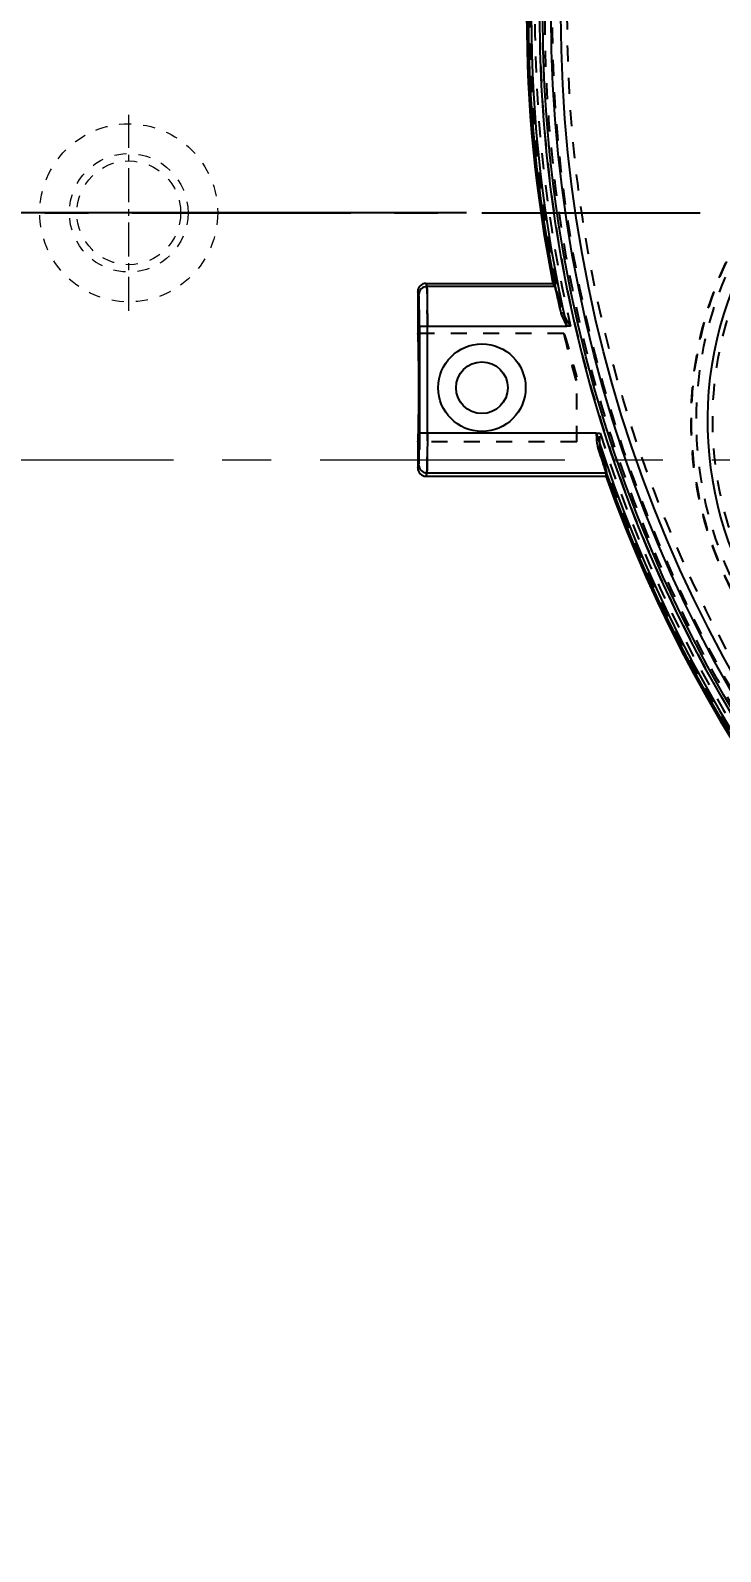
# Model space of a CAD drawing. Header units: millimetres. Extents: x -2414 to 10498, y -2238 to 649.
# Drawn here: x -308.6 to -238.8, y -1107 to -953.2 of the extents above; entities that cross this region are included whole.
import ezdxf

# ---------------------------------------------------------------- set-up
doc = ezdxf.new("R2010")
doc.units = ezdxf.units.MM
doc.header["$LTSCALE"] = 16.335
doc.header["$PDMODE"] = 3
doc.header["$PDSIZE"] = 0.3125
doc.linetypes.add('CENTER', pattern=[0.6, 0.375, -0.075, 0.075, -0.075])
doc.linetypes.add('HIDDEN', pattern=[0.2, 0.1, -0.1])
doc.layers.get('0').update_dxf_attribs({"linetype": 'CONTINUOUS'})
doc.layers.get('Defpoints').update_dxf_attribs({"linetype": 'CONTINUOUS'})
doc.layers.add('DEFAULT_2', color=8, linetype='HIDDEN')
doc.layers.add('moldbase', color=7, linetype='CONTINUOUS', lineweight=20)
doc.styles.get("Standard").update_dxf_attribs({"font": 'txt', "width": 0.8})
doc.dimstyles.new('01', dxfattribs={"dimtxt": 5, "dimasz": 5, "dimexe": 0, "dimexo": 0, "dimgap": 0, "dimtad": 0, "dimzin": 0, "dimdsep": 46, "dimtxsty": 'Standard', "dimcen": 0, "dimclrd": 4, "dimclre": 4, "dimclrt": 6, "dimazin": 0, "dimtfac": 1, "dimtofl": 0, "dimtmove": 0, "dimatfit": 3, "dimfxl": 0, "dimtolj": 1, "dimtzin": 0, "dimarcsym": 0})

# ---------------------------------------------------------------- blocks, each defined once
blk = doc.blocks.new('*D91')
at = {"color": 4, "linetype": 'ByBlock', "lineweight": -2, "transparency": 16777216}
for p, q in [((-263.64, -756.63), (-347.32, -756.63)), ((-347.32, -761.63), (-347.32, -848.79)), ((-347.32, -1181.63), (-347.32, -866.79)), ((-263.64, -1186.63), (-347.32, -1186.63))]:
    blk.add_line(p, q, dxfattribs=at)
at = {"color": 4, "linetype": 'ByBlock', "transparency": 16777216}
for points in [[(-348.15, -761.63), (-346.49, -761.63), (-347.32, -756.63)], [(-348.15, -1181.63), (-346.49, -1181.63), (-347.32, -1186.63)]]:
    blk.add_solid(points, dxfattribs=at)
at = {"layer": 'Defpoints', "color": 0, "linetype": 'ByBlock', "transparency": 16777216}
for p in [(-263.64, -756.63), (-347.32, -1186.63), (-263.64, -1186.63)]:
    blk.add_point(p, dxfattribs=at)
at = {"color": 6, "linetype": 'ByBlock', "transparency": 16777216, "insert": (-347.32, -857.79), "char_height": 5, "attachment_point": 5, "rotation": 90}
blk.add_mtext('\\A1;430.00', dxfattribs=at)
blk = doc.blocks.new('2')
at = {"layer": 'moldbase', "color": 1, "linetype": 'CENTER', "ltscale": 0.55978}
for p, q in [((-298.64, -981.53), (-298.64, -961.73)), ((-308.54, -971.63), (-288.74, -971.63))]:
    blk.add_line(p, q, dxfattribs=at)
at = {"layer": 'moldbase', "color": 8, "linetype": 'HIDDEN', "ltscale": 0.746373}
for radius in [9, 6, 5.25]:
    blk.add_circle((-298.64, -971.63), radius, dxfattribs=at)
blk = doc.blocks.new('*D180')
at = {"color": 4, "linetype": 'ByBlock', "lineweight": -2, "transparency": 16777216}
for p, q in [((-324.54, -946.63), (-324.54, -941.63)), ((-232.81, -951.63), (-324.54, -951.63)), ((-264.48, -971.63), (-324.54, -971.63)), ((-324.54, -976.63), (-324.54, -981.63))]:
    blk.add_line(p, q, dxfattribs=at)
at = {"color": 4, "linetype": 'ByBlock', "transparency": 16777216}
for points in [[(-325.38, -946.63), (-323.71, -946.63), (-324.54, -951.63)], [(-325.38, -976.63), (-323.71, -976.63), (-324.54, -971.63)]]:
    blk.add_solid(points, dxfattribs=at)
at = {"layer": 'Defpoints', "color": 0, "linetype": 'ByBlock', "transparency": 16777216}
for p in [(-232.81, -951.63), (-324.54, -971.63), (-264.48, -971.63)]:
    blk.add_point(p, dxfattribs=at)
at = {"color": 6, "linetype": 'ByBlock', "transparency": 16777216, "insert": (-324.54, -961.68), "char_height": 5, "attachment_point": 5, "rotation": 90}
blk.add_mtext('\\A1;20.00', dxfattribs=at)

msp = doc.modelspace()

# ---------------------------------------------------------------- linework, layer by layer
at = {"color": 1, "linetype": 'CENTER', "ltscale": 3.607469}
msp.add_line((-333.638, -971.63), (96.362, -971.63), dxfattribs=at)
at = {"color": 7, "linetype": 'Continuous'}
for p, q in [((-269.388, -979.57), (-269.388, -983.84)), ((-269.282, -979.888), (-269.388, -979.57)), ((-268.585, -978.765), (-255.724, -978.765)), ((-268.585, -978.765), (-268.478, -979.085)), ((-255.551, -979.085), (-268.478, -979.085)), ((-269.229, -983.099), (-269.229, -993.927)), ((-269.229, -983.1), (-254.312, -983.1)), ((-268.425, -993.927), (-268.425, -983.1)), ((-269.388, -994.794), (-269.388, -997.457)), ((-251.336, -993.927), (-269.229, -993.927)), ((-269.388, -997.457), (-269.282, -997.138)), ((-268.478, -997.941), (-268.585, -998.262)), ((-268.585, -998.262), (-250.374, -998.262)), ((-268.478, -997.941), (-250.374, -997.941)), ((-250.374, -997.941), (-250.374, -998.262))]:
    msp.add_line(p, q, dxfattribs=at)
for centre, radius in [((-118.638, -951.63), 138.414), ((-118.638, -951.63), 138.114), ((-118.638, -951.63), 137.266), ((-118.638, -951.63), 136.266), ((-262.906, -989.317), 4.422), ((-262.906, -989.317), 2.613)]:
    msp.add_circle(centre, radius, dxfattribs=at)
for centre, radius, start, end in [((-118.638, -951.63), 139.276, 166.941, 193.059), ((-118.638, -951.63), 139.577, 167.60706, 192.39294), ((-118.638, -951.63), 139.745, 168.80348, 191.19652), ((-203.831, -992.648), 36.261, 107.95344, 303.46656), ((-268.585, -979.568), 0.804, 90.02417, 180.06753), ((-268.478, -979.889), 0.804, 90.02847, 179.92347), ((-118.638, -951.63), 139.276, 197.67954, 342.32046), ((-118.638, -951.63), 139.577, 198.29371, 341.70629), ((-268.585, -997.458), 0.804, 179.93247, 269.97583), ((-268.478, -997.137), 0.804, 180.07651, 269.97155), ((-118.638, -951.63), 139.745, 199.49307, 340.50693)]:
    msp.add_arc(centre, radius, start, end, dxfattribs=at)
at = {"color": 7, "linetype": 'Continuous', "extrusion": (0, 0, -1)}
msp.add_ellipse((-118.638, -895.893), major_axis=(0, 167.347), ratio=0.9429048, start_param=-2.0910794, end_param=-2.0888738, dxfattribs=at)
at = {"color": 7, "linetype": 'Continuous'}
for points, knots in [([(-269.229, -983.099), (-269.229, -982.702), (-269.231, -982.124), (-269.237, -981.386), (-269.244, -980.912), (-269.251, -980.517), (-269.26, -980.214), (-269.267, -980.024), (-269.276, -979.928), (-269.279, -979.898), (-269.282, -979.888)], [0, 0, 0, 0, 0.3710002, 0.5397258, 0.6890601, 0.8137179, 0.9091354, 0.971947, 0.9903958, 1, 1, 1, 1]), ([(-268.478, -979.085), (-268.475, -979.097), (-268.472, -979.135), (-268.463, -979.256), (-268.456, -979.493), (-268.447, -979.871), (-268.44, -980.365), (-268.433, -980.958), (-268.427, -981.88), (-268.425, -982.603), (-268.425, -983.1)], [0, 0, 0, 0, 0.0095585, 0.0279857, 0.0907801, 0.186197, 0.3108661, 0.4602194, 0.628968, 1, 1, 1, 1]), ([(-255.551, -979.085), (-255.539, -979.107), (-255.52, -979.183), (-255.479, -979.331), (-255.425, -979.557), (-255.356, -979.853), (-255.274, -980.213), (-255.141, -980.797), (-255.037, -981.261), (-254.963, -981.585)], [0, 0, 0, 0, 0.0291518, 0.0898738, 0.1809165, 0.3000877, 0.4448469, 0.6121789, 1, 1, 1, 1]), ([(-254.963, -981.585), (-254.903, -981.849), (-254.688, -982.361), (-254.44, -982.85), (-254.312, -983.1)], [0, 0, 0, 0, 0.4913348, 1, 1, 1, 1]), ([(-269.388, -994.794), (-269.386, -994.794), (-269.382, -994.782), (-269.378, -994.765), (-269.374, -994.73), (-269.367, -994.661), (-269.359, -994.541), (-269.351, -994.361), (-269.342, -994.132), (-269.335, -993.857), (-269.327, -993.538), (-269.318, -993.034), (-269.308, -992.321), (-269.299, -991.387), (-269.294, -990.372), (-269.292, -989.317), (-269.294, -988.262), (-269.299, -987.248), (-269.308, -986.313), (-269.318, -985.6), (-269.327, -985.097), (-269.335, -984.778), (-269.342, -984.502), (-269.351, -984.273), (-269.359, -984.093), (-269.367, -983.973), (-269.374, -983.904), (-269.378, -983.869), (-269.382, -983.852), (-269.386, -983.84), (-269.388, -983.84)], [0, 0, 0, 0, 0.0007397, 0.0025963, 0.0056278, 0.0098372, 0.0217698, 0.0383129, 0.0592887, 0.0845012, 0.1137223, 0.1466529, 0.222374, 0.3087587, 0.4025003, 0.4999866, 0.5974727, 0.6912156, 0.7776044, 0.8533315, 0.8862664, 0.9154911, 0.9407058, 0.9616842, 0.978229, 0.9901623, 0.994372, 0.9974036, 0.9992603, 1, 1, 1, 1]), ([(-269.282, -997.138), (-269.279, -997.128), (-269.276, -997.098), (-269.267, -997.002), (-269.26, -996.812), (-269.251, -996.51), (-269.244, -996.114), (-269.237, -995.64), (-269.231, -994.902), (-269.229, -994.324), (-269.229, -993.927)], [0, 0, 0, 0, 0.0096033, 0.0280509, 0.0908602, 0.1862764, 0.3109344, 0.46027, 0.6289974, 1, 1, 1, 1]), ([(-268.425, -993.927), (-268.425, -994.423), (-268.427, -995.146), (-268.433, -996.068), (-268.44, -996.661), (-268.447, -997.155), (-268.456, -997.534), (-268.463, -997.77), (-268.472, -997.891), (-268.475, -997.929), (-268.478, -997.941)], [0, 0, 0, 0, 0.371032, 0.5397806, 0.6891339, 0.8138029, 0.9092198, 0.9720144, 0.9904416, 1, 1, 1, 1]), ([(-251.336, -993.927), (-251.328, -994.186), (-251.311, -994.694), (-251.238, -995.203), (-251.161, -995.441)], [0, 0, 0, 0, 0.5094224, 1, 1, 1, 1]), ([(-251.161, -995.441), (-251.058, -995.762), (-250.908, -996.222), (-250.72, -996.804), (-250.603, -997.164), (-250.51, -997.462), (-250.437, -997.69), (-250.397, -997.841), (-250.373, -997.917), (-250.374, -997.941)], [0, 0, 0, 0, 0.3859541, 0.5536188, 0.699275, 0.8195317, 0.911344, 0.9720147, 1, 1, 1, 1])]:
    msp.add_open_spline(points, degree=3, knots=knots, dxfattribs=at)
at = {"layer": 'DEFAULT_2', "color": 8, "linetype": 'HIDDEN'}
for p, q in [((-255.551, -979.085), (-255.442, -979.085)), ((-254.621, -983.84), (-269.388, -983.84)), ((-253.94, -983.1), (-254.312, -983.1)), ((-253.308, -994.794), (-253.308, -988.24)), ((-253.308, -994.794), (-269.388, -994.794)), ((-251.336, -993.927), (-250.956, -993.927)), ((-250.26, -997.941), (-250.374, -997.941))]:
    msp.add_line(p, q, dxfattribs=at)
for centre, radius in [((-118.638, -951.63), 138.382), ((-118.638, -951.63), 137.883), ((-118.638, -951.63), 137.132), ((-118.638, -951.63), 135.632), ((-203.831, -992.648), 37.914), ((-203.831, -992.648), 37.866), ((-203.831, -992.648), 37.365), ((-203.831, -992.648), 35.726)]:
    msp.add_circle(centre, radius, dxfattribs=at)
for radius, start, end in [(138.913, 166.90633, 193.09367), (139.416, 167.76054, 192.23946), (139.745, 193.32608, 195.48892), (138.913, 197.72718, 342.27282), (139.416, 198.48871, 341.51129)]:
    msp.add_arc((-118.638, -951.63), radius, start, end, dxfattribs=at)
at = {"layer": 'DEFAULT_2', "color": 8, "linetype": 'HIDDEN', "extrusion": (0, 0, -1)}
for centre, major_axis, start_param, end_param in [((-118.638, -762.488), (0, 283.856), -2.438817, -2.4370721), ((-118.638, -1081.865), (0, 195.453), -1.1288016, -1.1269869)]:
    msp.add_ellipse(centre, major_axis=major_axis, ratio=0.7456588, start_param=start_param, end_param=end_param, dxfattribs=at)
at = {"layer": 'DEFAULT_2', "color": 8, "linetype": 'HIDDEN'}
for points, knots in [([(-268.425, -983.1), (-268.425, -982.603), (-268.427, -981.88), (-268.433, -980.958), (-268.44, -980.365), (-268.447, -979.871), (-268.456, -979.493), (-268.463, -979.256), (-268.472, -979.135), (-268.475, -979.097), (-268.478, -979.085)], [0, 0, 0, 0, 0.371032, 0.5397806, 0.6891339, 0.8138029, 0.9092198, 0.9720144, 0.9904416, 1, 1, 1, 1]), ([(-254.885, -981.185), (-254.95, -980.91), (-255.044, -980.518), (-255.165, -980.025), (-255.241, -979.724), (-255.307, -979.479), (-255.361, -979.29), (-255.404, -979.167), (-255.427, -979.102), (-255.442, -979.085)], [0, 0, 0, 0, 0.3900774, 0.5564595, 0.6997657, 0.817567, 0.9078392, 0.9689118, 1, 1, 1, 1]), ([(-253.94, -983.1), (-254.128, -982.785), (-254.407, -982.316), (-254.724, -981.677), (-254.846, -981.35), (-254.885, -981.185)], [0, 0, 0, 0, 0.513673, 0.762824, 1, 1, 1, 1]), ([(-269.388, -983.84), (-269.383, -983.84), (-269.38, -983.868), (-269.373, -983.902), (-269.367, -983.976), (-269.363, -984.029), (-269.361, -984.062)], [0, 0, 0, 0, 0.0693489, 0.2580754, 0.5685159, 1, 1, 1, 1]), ([(-269.361, -984.062), (-269.346, -984.313), (-269.329, -984.971), (-269.308, -986.146), (-269.296, -987.646), (-269.291, -989.317), (-269.296, -990.988), (-269.308, -992.488), (-269.329, -993.663), (-269.346, -994.321), (-269.361, -994.572)], [0, 0, 0, 0, 0.0719822, 0.1877354, 0.3354396, 0.4999878, 0.6645365, 0.812247, 0.9280113, 1, 1, 1, 1]), ([(-253.308, -988.592), (-253.395, -988.279), (-253.563, -987.667), (-253.803, -986.782), (-254.02, -985.973), (-254.184, -985.358), (-254.3, -984.924), (-254.375, -984.649), (-254.44, -984.412), (-254.496, -984.214), (-254.541, -984.058), (-254.573, -983.955), (-254.594, -983.895), (-254.605, -983.865), (-254.613, -983.85), (-254.618, -983.84), (-254.621, -983.84)], [0, 0, 0, 0, 0.1979435, 0.3859432, 0.5576359, 0.7076285, 0.7728892, 0.8308325, 0.8809039, 0.9226729, 0.9557245, 0.9797062, 0.9882402, 0.9944512, 0.9983398, 1, 1, 1, 1]), ([(-254.621, -983.84), (-254.611, -983.84), (-254.59, -983.876), (-254.561, -983.933), (-254.52, -984.039), (-254.471, -984.18), (-254.412, -984.361), (-254.315, -984.673), (-254.177, -985.144), (-253.991, -985.795), (-253.781, -986.545), (-253.551, -987.372), (-253.391, -987.945), (-253.308, -988.24)], [0, 0, 0, 0, 0.0066031, 0.0217921, 0.0458887, 0.0787981, 0.1202212, 0.1697953, 0.2917411, 0.4405185, 0.6115578, 0.8000154, 1, 1, 1, 1]), ([(-269.361, -994.572), (-269.363, -994.605), (-269.367, -994.659), (-269.373, -994.733), (-269.38, -994.767), (-269.383, -994.794), (-269.388, -994.794)], [0, 0, 0, 0, 0.4314866, 0.741927, 0.9306521, 1, 1, 1, 1]), ([(-269.229, -993.927), (-269.229, -994.324), (-269.231, -994.902), (-269.237, -995.64), (-269.244, -996.114), (-269.251, -996.51), (-269.26, -996.812), (-269.267, -997.002), (-269.276, -997.098), (-269.279, -997.128), (-269.282, -997.138)], [0, 0, 0, 0, 0.3710031, 0.5397305, 0.6890659, 0.8137239, 0.9091401, 0.9719489, 0.9903964, 1, 1, 1, 1]), ([(-268.478, -997.941), (-268.475, -997.929), (-268.472, -997.891), (-268.463, -997.77), (-268.456, -997.534), (-268.447, -997.155), (-268.44, -996.661), (-268.433, -996.068), (-268.427, -995.146), (-268.425, -994.423), (-268.425, -993.927)], [0, 0, 0, 0, 0.0095585, 0.0279857, 0.0907801, 0.186197, 0.3108661, 0.4602194, 0.628968, 1, 1, 1, 1]), ([(-250.858, -995.841), (-250.951, -995.545), (-251.004, -994.895), (-250.973, -994.257), (-250.956, -993.927)], [0, 0, 0, 0, 0.4840466, 1, 1, 1, 1]), ([(-250.26, -997.941), (-250.254, -997.922), (-250.268, -997.856), (-250.291, -997.732), (-250.343, -997.542), (-250.412, -997.295), (-250.501, -996.994), (-250.651, -996.503), (-250.772, -996.113), (-250.858, -995.841)], [0, 0, 0, 0, 0.0278753, 0.0871208, 0.1769834, 0.2954238, 0.4399947, 0.607821, 1, 1, 1, 1])]:
    msp.add_open_spline(points, degree=3, knots=knots, dxfattribs=at)
at = {"layer": 'moldbase', "color": 1, "linetype": 'CENTER', "ltscale": 4.042853}
msp.add_line((181.362, -996.63), (-418.638, -996.63), dxfattribs=at)

# ---------------------------------------------------------------- block references
at = {"linetype": 'ByBlock'}
msp.add_blockref('2', (0, 0), dxfattribs=at)

# ---------------------------------------------------------------- dimensions: what is measured, and where the dimension line sits
for base, p1, p2, picture, middle in [((-347.32, -1186.63), (-263.638, -756.63), (-263.638, -1186.63), '*D91', (-347.32, -857.786)), ((-324.543, -971.63), (-232.808, -951.63), (-264.484, -971.63), '*D180', (-324.543, -961.676))]:
    dim = msp.add_linear_dim(base=base, p1=p1, p2=p2, angle=90, dimstyle='01', dxfattribs=at)
    dim.commit()
    dim.dimension.update_dxf_attribs({"geometry": picture, "text_midpoint": middle, "dimtype": 160})

doc.saveas('drawing.dxf')
